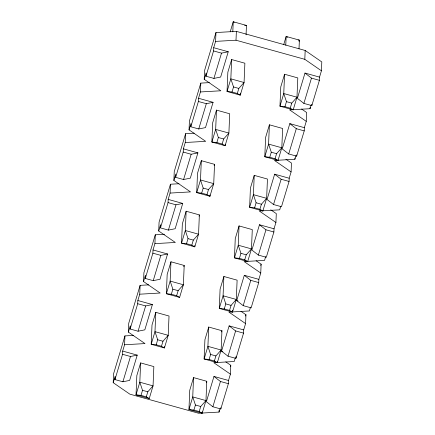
<?xml version="1.0" encoding="UTF-8"?>
<svg xmlns="http://www.w3.org/2000/svg" width="435" height="435" viewBox="0 0 435 435"><rect width="100%" height="100%" fill="white"/><g stroke="black" fill="none" stroke-linecap="round" stroke-linejoin="round"><path stroke-width="0.65" d="M219.985 408.916L219.039 412.075L198.621 413.25L129.82 394.143L113.198 382.675L113.568 373.834L124.943 335.912L133.507 335.418M124.943 335.912L124.573 344.759L122.675 351.078L137.232 355.118L129.646 380.402L122.898 381.778L114.96 379.576L115.096 376.357L113.198 382.675M114.96 379.576L122.545 354.291L122.675 351.078M124.573 344.759L144.991 343.579L128.368 332.117L128.738 323.27L140.113 285.349L148.678 284.86M140.113 285.349L139.744 294.196L137.846 300.514L152.402 304.56L144.817 329.839L138.064 331.22L130.13 329.012L130.261 325.799L128.368 332.117M130.13 329.012L137.71 303.733L137.846 300.514M139.744 294.196L160.162 293.021L143.534 281.554L143.909 272.712L155.284 234.791L164.506 234.258M140.625 362.91L139.82 382.207L136.024 394.849L149.254 398.525L153.049 385.883L153.854 366.585L140.625 362.91L136.835 375.552L136.024 394.849L141 395.377L146.291 396.845L149.254 398.525M155.284 234.791L154.914 243.633L153.017 249.956L167.573 253.996L159.988 279.275L153.234 280.657L145.295 278.454L145.431 275.235L143.534 281.554M145.295 278.454L152.881 253.17L153.017 249.956M154.914 243.633L175.332 242.458L158.704 230.996L159.079 222.149L170.455 184.228L179.019 183.739M155.795 312.346L154.985 331.649L151.195 344.286L164.425 347.962L168.22 335.32L169.025 316.022L155.795 312.346L152.005 324.988L151.195 344.286L156.165 344.814L161.461 346.282L164.425 347.962L164.479 346.63M170.455 184.228L170.085 193.075L168.187 199.393L182.738 203.439L175.153 228.718L168.405 230.099L160.466 227.891L160.602 224.677L158.704 230.996M160.466 227.891L168.051 202.612L168.187 199.393M170.085 193.075L190.503 191.9L173.875 180.433L174.245 171.591L185.625 133.67L194.184 133.175M170.966 261.788L170.156 281.086L166.366 293.728L179.595 297.399L183.385 284.762L184.195 265.464L170.966 261.788L167.176 274.425L166.366 293.728L171.336 294.256L176.626 295.724L179.595 297.399M185.625 133.67L185.256 142.511L183.358 148.835L197.909 152.875L190.323 178.154L183.575 179.535L175.637 177.333L175.773 174.114L173.875 180.433M175.637 177.333L183.222 152.049L183.358 148.835M185.256 142.511L205.673 141.337L189.046 129.875L189.415 121.028L200.796 83.107L209.355 82.612M186.136 211.225L185.326 230.523L181.536 243.165L194.766 246.841L198.556 234.199L199.366 214.901L186.136 211.225L182.341 223.867L181.536 243.165L186.506 243.692L191.797 245.161L194.766 246.841L194.82 245.509M200.796 83.107L200.421 91.954L198.529 98.272L213.079 102.317L205.494 127.596L198.746 128.972L190.807 126.77L190.943 123.551L189.046 129.875M190.807 126.77L198.393 101.491L198.529 98.272M200.421 91.954L220.839 90.779L204.216 79.311L204.586 70.465L215.961 32.549L236.379 31.369L305.18 50.476L321.802 61.944L321.432 70.791L319.535 77.109L319.404 80.323L311.819 105.607L303.88 103.399L297.399 98.348L304.984 73.069L319.535 77.109M201.307 160.667L200.497 179.965L196.707 192.607L209.936 196.277L213.726 183.641L214.537 164.338L201.307 160.667L197.512 173.304L196.707 192.607L201.677 193.129L206.968 194.603L209.936 196.277L209.991 194.951M215.961 32.549L215.591 41.39L213.699 47.714L228.25 51.754L220.665 77.033L213.917 78.414L205.978 76.207L206.114 72.993L204.216 79.311M193.548 377.607L192.738 396.905L188.948 409.547L202.177 413.223L205.967 400.581L206.777 381.283L193.548 377.607L189.752 390.249L188.948 409.547L193.918 410.074L199.208 411.543L202.177 413.223L202.231 411.891M205.978 76.207L213.563 50.928L213.699 47.714M216.478 110.104L215.668 129.402L211.872 142.044L225.102 145.72L228.897 133.077L229.707 113.78L216.478 110.104L212.682 122.746L211.872 142.044L216.847 142.571L222.138 144.039L225.102 145.72L225.161 144.387M208.718 327.044L207.908 346.347L204.113 358.984L217.342 362.659L221.138 350.023L221.948 330.72L208.718 327.044L204.923 339.686L204.113 358.984L209.088 359.511L214.379 360.985L217.342 362.659L217.402 361.327M231.643 59.546L230.838 78.844L227.043 91.48L240.272 95.156L244.068 82.519L244.878 63.216L231.643 59.546L227.853 72.183L227.043 91.48L232.018 92.008L237.309 93.481L240.272 95.156L240.359 93.161M232.807 31.847L233.231 21.75L246.46 25.426L246.063 34.849M223.884 276.486L223.079 295.784L219.283 308.426L232.513 312.102L236.308 299.459L237.118 280.162L223.884 276.486L220.094 289.128L219.283 308.426L224.259 308.953L229.549 310.421L232.513 312.102L232.6 310.101M219.039 412.075L219.115 410.178M321.432 70.791L304.804 59.323L236.009 40.216L236.379 31.369M220.801 408.971L228.38 383.692L228.516 380.473L213.966 376.433L206.38 401.712L212.862 406.769L220.801 408.971L220.85 407.682M228.516 380.473L230.414 374.154L230.784 365.308L225.798 361.871M239.054 225.923L238.249 245.226L234.454 257.863L247.684 261.538L251.479 248.896L252.284 229.598L239.054 225.923L235.264 238.565L234.454 257.863L239.424 258.39L244.72 259.858L247.684 261.538M235.993 357.766L236.047 356.482M243.687 329.915L229.136 325.869L221.551 351.154L228.027 356.205L235.966 358.407L243.551 333.128L243.687 329.915L245.585 323.591L245.954 314.75L240.968 311.308M254.225 175.365L253.415 194.662L249.625 207.305L262.854 210.98L266.644 198.338L267.454 179.041L254.225 175.365L250.435 188.002L249.625 207.305L254.595 207.832L259.891 209.3L262.854 210.98M258.858 279.352L244.307 275.311L236.722 300.59L243.198 305.642L251.136 307.849L258.722 282.571L258.858 279.352L260.755 273.033L261.125 264.186L256.139 260.75M269.395 124.801L268.585 144.105L264.795 156.741L278.025 160.417L281.815 147.775L282.625 128.477L269.395 124.801L265.606 137.444L264.795 156.741L269.765 157.269L275.056 158.737L278.025 160.417M274.028 228.794L259.472 224.748L251.887 250.027L258.368 255.084L266.307 257.286L273.892 232.007L274.028 228.794L275.921 222.47L276.296 213.623L270.749 209.806M284.566 74.244L283.756 93.541L279.966 106.183L293.195 109.854L296.985 97.217L297.796 77.919L284.566 74.244L280.771 86.88L279.966 106.183L284.936 106.711L290.227 108.179L293.195 109.854M285.784 45.202L286.148 36.448L299.378 40.123L299.014 48.872M289.199 178.23L274.643 174.19L267.057 199.469L273.539 204.521L281.478 206.728L289.063 181.449L289.199 178.23L291.091 171.912L291.466 163.065L285.92 159.243M291.091 171.912L274.469 160.444L294.887 159.27L294.941 158.008M296.648 156.165L304.234 130.886L304.364 127.667L289.813 123.627L282.228 148.906L288.709 153.963L296.648 156.165L296.703 154.882M304.804 59.323L305.18 50.476M304.364 127.667L306.262 121.349L306.631 112.502L301.645 109.065M306.262 121.349L289.639 109.886L310.057 108.706L310.106 107.445M311.819 105.607L311.868 104.318M122.898 381.778L130.484 356.499L137.232 355.118M138.064 331.22L145.649 305.935L152.402 304.56M153.234 280.657L160.819 255.378L167.573 253.996M168.405 230.099L175.99 204.814L182.738 203.439M183.575 179.535L191.161 154.256L197.909 152.875M198.746 128.972L206.331 103.693L213.079 102.317M213.917 78.414L221.502 53.135L228.25 51.754M230.197 31.864L233.231 21.75L234.22 22.31M141 395.377L142.517 390.32L139.82 382.207L153.049 385.883L147.808 391.788L146.291 396.845M156.165 344.814L157.682 339.757L154.985 331.649L168.22 335.32L162.978 341.23L161.461 346.282M171.336 294.256L172.853 289.199L170.156 281.086L183.385 284.762L178.143 290.667L176.626 295.724M186.506 243.692L188.023 238.636L185.326 230.523L198.556 234.199L193.314 240.104L191.797 245.161M201.677 193.129L203.194 188.078L200.497 179.965L213.726 183.641L208.485 189.546L206.968 194.603M216.847 142.571L218.365 137.514L215.668 129.402L228.897 133.077L223.655 138.982L222.138 144.039M232.018 92.008L233.535 86.956L230.838 78.844L244.068 82.519L238.826 88.425L237.309 93.481M183.815 266.726L184.195 265.464M198.985 216.162L199.366 214.901M214.156 165.605L214.537 164.338M283.685 44.664L286.148 36.448L287.633 37.285M298.997 41.385L299.378 40.123L298.138 39.993M193.918 410.074L195.435 405.018L192.738 396.905L205.967 400.581L200.725 406.486L199.208 411.543M209.088 359.511L210.605 354.454L207.908 346.347L221.138 350.023L215.896 355.928L214.379 360.985M224.259 308.953L225.776 303.896L223.079 295.784L236.308 299.459L231.067 305.365L229.549 310.421M239.424 258.39L240.941 253.333L238.249 245.226L251.479 248.896L246.237 254.807L244.72 259.858M254.595 207.832L256.112 202.775L253.415 194.662L266.644 198.338L261.408 204.243L259.891 209.3M269.765 157.269L271.282 152.212L268.585 144.105L281.815 147.775L276.573 153.685L275.056 158.737M284.936 106.711L286.453 101.654L283.756 93.541L296.985 97.217L291.744 103.122L290.227 108.179M206.397 382.544L206.777 381.283M221.567 331.987L221.948 330.72M212.862 406.769L220.447 381.484L213.966 376.433M228.027 356.205L235.612 330.926L229.136 325.869M243.198 305.642L250.783 280.363L244.307 275.311M258.368 255.084L265.954 229.805L259.472 224.748M273.539 204.521L281.124 179.242L274.643 174.19M288.709 153.963L296.295 128.684L289.813 123.627M303.88 103.399L311.465 78.121L304.984 73.069M230.398 366.596L230.784 365.308M245.568 316.033L245.954 314.75M260.739 265.47L261.125 264.186M235.346 357.722L234.204 361.512L213.786 362.687L230.414 374.154M250.517 307.159L249.375 310.954L228.957 312.129L245.585 323.591M265.682 256.601L264.545 260.391L244.127 261.565L260.755 273.033M280.662 206.668L279.716 209.833L259.298 211.008L275.921 222.47M294.887 159.27L296.023 155.48M310.057 108.706L311.194 104.917M215.591 41.39L236.009 40.216M244.595 25.225L246.46 25.426M213.563 50.928L221.502 53.135M311.465 78.121L319.404 80.323M233.535 86.956L238.826 88.425M286.453 101.654L291.744 103.122M198.393 101.491L206.331 103.693M296.295 128.684L304.234 130.886M218.365 137.514L223.655 138.982M271.282 152.212L276.573 153.685M183.222 152.049L191.161 154.256M281.124 179.242L289.063 181.449M203.194 188.078L208.485 189.546M256.112 202.775L261.408 204.243M168.051 202.612L175.99 204.814M265.954 229.805L273.892 232.007M188.023 238.636L193.314 240.104M240.941 253.333L246.237 254.807M152.881 253.17L160.819 255.378M250.783 280.363L258.722 282.571M236.722 300.59L237.983 300.944M172.853 289.199L178.143 290.667M225.776 303.896L231.067 305.365M137.71 303.733L145.649 305.935M235.612 330.926L243.551 333.128M221.551 351.154L222.812 351.502M157.682 339.757L162.978 341.23M210.605 354.454L215.896 355.928M122.545 354.291L130.484 356.499M220.447 381.484L228.38 383.692M142.517 390.32L147.808 391.788M195.435 405.018L200.725 406.486"/></g></svg>
